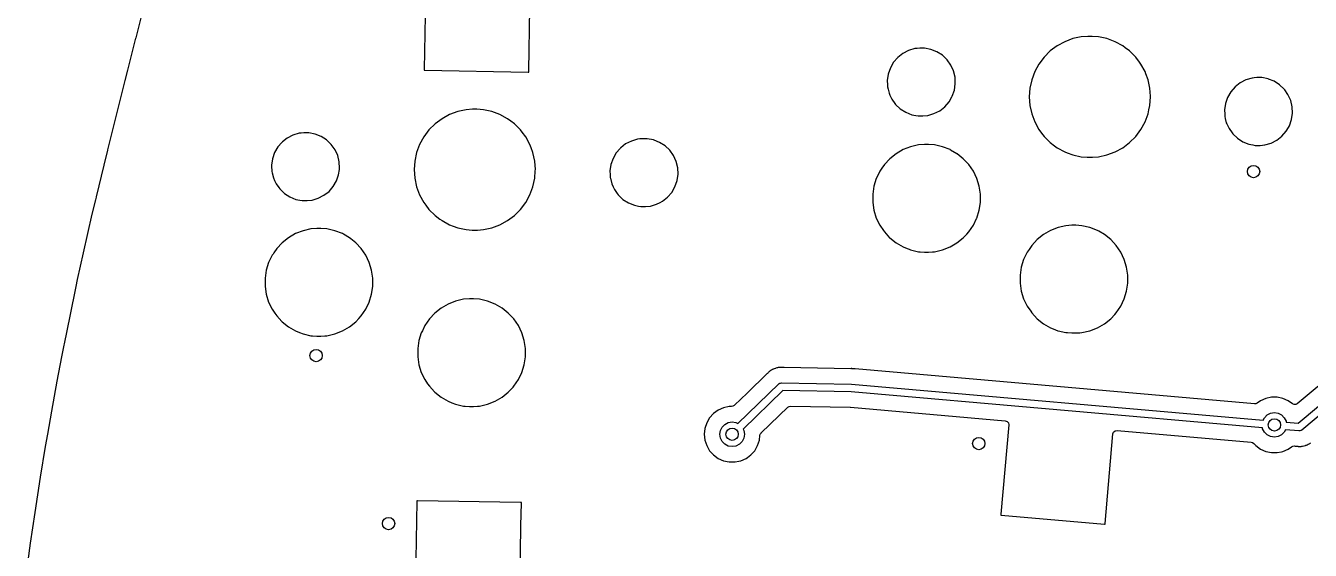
# Model space of a CAD drawing. Extents: x 1.95 to 9.87, y -5.96 to -1.39.
# Drawn here: x 1.989 to 3.632, y -3.296 to -2.625 of the extents above; entities that cross this region are included whole.
import ezdxf

# ---------------------------------------------------------------- set-up
doc = ezdxf.new("R2010")
doc.units = 0
doc.header["$MEASUREMENT"] = 0
doc.layers.add('BLACK', color=7, linetype='CONTINUOUS')

msp = doc.modelspace()

# ---------------------------------------------------------------- linework, layer by layer
at = {"layer": 'BLACK', "linetype": 'CONTINUOUS'}
for p, q in [((2.5005, -2.56497), (2.49848, -2.68119)), ((2.12975, -2.64047), (2.13732, -2.61139)), ((2.63236, -2.68293), (2.63377, -2.60248)), ((2.11928, -2.6821), (2.12957, -2.64116)), ((2.12957, -2.64116), (2.12958, -2.64112)), ((2.12958, -2.64112), (2.12975, -2.64047)), ((3.31795, -2.6455), (3.30824, -2.6508)), ((3.32832, -2.64163), (3.31795, -2.6455)), ((3.33913, -2.63928), (3.32832, -2.64163)), ((3.34741, -2.63868), (3.33913, -2.63928)), ((3.35293, -2.63868), (3.34741, -2.63868)), ((3.34741, -2.63868), (3.34741, -2.63868)), ((3.36121, -2.63928), (3.35293, -2.63868)), ((3.35293, -2.63868), (3.35293, -2.63868)), ((3.37202, -2.64163), (3.36121, -2.63928)), ((3.38239, -2.6455), (3.37202, -2.64163)), ((3.3921, -2.6508), (3.38239, -2.6455)), ((3.11091, -2.66053), (3.1044, -2.66565)), ((3.11827, -2.65674), (3.11091, -2.66053)), ((3.12622, -2.6544), (3.11827, -2.65674)), ((3.12899, -2.65414), (3.12622, -2.6544)), ((3.13239, -2.65381), (3.12899, -2.65414)), ((3.1386, -2.65381), (3.13239, -2.65381)), ((3.14673, -2.65538), (3.1386, -2.65381)), ((3.1386, -2.65381), (3.1386, -2.65381)), ((3.14674, -2.65538), (3.14673, -2.65538)), ((3.14673, -2.65538), (3.14673, -2.65538)), ((3.14673, -2.65538), (3.14673, -2.65538)), ((3.15442, -2.65846), (3.14674, -2.65538)), ((3.16139, -2.66293), (3.15442, -2.65846)), ((3.29938, -2.65743), (3.29155, -2.66526)), ((3.30824, -2.6508), (3.29938, -2.65743)), ((3.39542, -2.65328), (3.3921, -2.6508)), ((3.40096, -2.65743), (3.39542, -2.65328)), ((3.40879, -2.66526), (3.40096, -2.65743)), ((3.09898, -2.67191), (3.09484, -2.67908)), ((3.1044, -2.66565), (3.09898, -2.67191)), ((3.16738, -2.66865), (3.16139, -2.66293)), ((3.16139, -2.66293), (3.16139, -2.66293)), ((3.16139, -2.66293), (3.16139, -2.66293)), ((3.16748, -2.66879), (3.16738, -2.66865)), ((3.17218, -2.67539), (3.16748, -2.66879)), ((3.17562, -2.68293), (3.17218, -2.67539)), ((3.17218, -2.67539), (3.17218, -2.67539)), ((3.17218, -2.67539), (3.17218, -2.67539)), ((3.28492, -2.67411), (3.27962, -2.68383)), ((3.29155, -2.66526), (3.28492, -2.67411)), ((3.41357, -2.67164), (3.40879, -2.66526)), ((3.41542, -2.67411), (3.41357, -2.67164)), ((3.42072, -2.68383), (3.41542, -2.67411)), ((2.09363, -2.78413), (2.11601, -2.6951)), ((2.11601, -2.6951), (2.11928, -2.6821)), ((2.49848, -2.6812), (2.49846, -2.6821)), ((2.49846, -2.6821), (2.49847, -2.68212)), ((2.49847, -2.68212), (2.49848, -2.68212)), ((2.49848, -2.68119), (2.49848, -2.6812)), ((2.49848, -2.68212), (2.49848, -2.68212)), ((2.49848, -2.68212), (2.49848, -2.68212)), ((2.49848, -2.68212), (2.49896, -2.68212)), ((2.49896, -2.68212), (2.63166, -2.68444)), ((2.63166, -2.68444), (2.63232, -2.68445)), ((2.63232, -2.68445), (2.63232, -2.68445)), ((2.63232, -2.68445), (2.63233, -2.68445)), ((2.63233, -2.68445), (2.63234, -2.68444)), ((2.63234, -2.68444), (2.63235, -2.68441)), ((2.63235, -2.68441), (2.63251, -2.68404)), ((2.63251, -2.68404), (2.63236, -2.68293)), ((3.09213, -2.6869), (3.09095, -2.6951)), ((3.09095, -2.6951), (3.09121, -2.70053)), ((3.09095, -2.6951), (3.09095, -2.6951)), ((3.09484, -2.67908), (3.09213, -2.6869)), ((3.17758, -2.69098), (3.17562, -2.68293)), ((3.17797, -2.69925), (3.17758, -2.69098)), ((3.27575, -2.6942), (3.2734, -2.70501)), ((3.27962, -2.68383), (3.27575, -2.6942)), ((3.42176, -2.6866), (3.42072, -2.68383)), ((3.42459, -2.6942), (3.42176, -2.6866)), ((3.42694, -2.70501), (3.42459, -2.6942)), ((3.54969, -2.69448), (3.54233, -2.69827)), ((3.55764, -2.69215), (3.54969, -2.69448)), ((3.56038, -2.69188), (3.55764, -2.69215)), ((3.56382, -2.69156), (3.56038, -2.69188)), ((3.57002, -2.69156), (3.56382, -2.69156)), ((3.57815, -2.69312), (3.57002, -2.69156)), ((3.57002, -2.69156), (3.57002, -2.69156)), ((3.57871, -2.69335), (3.57815, -2.69312)), ((3.57815, -2.69312), (3.57815, -2.69312)), ((3.57815, -2.69312), (3.57815, -2.69312)), ((3.58584, -2.6962), (3.57871, -2.69335)), ((3.09121, -2.70053), (3.09134, -2.70337)), ((3.09134, -2.70337), (3.09201, -2.7061)), ((3.09201, -2.7061), (3.0933, -2.71142)), ((3.0933, -2.71142), (3.0944, -2.71384)), ((3.17408, -2.71527), (3.17679, -2.70744)), ((3.17679, -2.70744), (3.17797, -2.69925)), ((3.2734, -2.70501), (3.27261, -2.71605)), ((3.42767, -2.71519), (3.42694, -2.70501)), ((3.5304, -2.70965), (3.52626, -2.71682)), ((3.53581, -2.70341), (3.5304, -2.70965)), ((3.53582, -2.70339), (3.53581, -2.70341)), ((3.54233, -2.69827), (3.53582, -2.70339)), ((3.53582, -2.70339), (3.53582, -2.70339)), ((3.59281, -2.70068), (3.58584, -2.6962)), ((3.5988, -2.70639), (3.59281, -2.70068)), ((3.59281, -2.70068), (3.59281, -2.70068)), ((3.59281, -2.70068), (3.59281, -2.70068)), ((3.59943, -2.70728), (3.5988, -2.70639)), ((3.60361, -2.71314), (3.59943, -2.70728)), ((3.0944, -2.71384), (3.09674, -2.71895)), ((3.09674, -2.71895), (3.10073, -2.72457)), ((3.10073, -2.72457), (3.10154, -2.7257)), ((3.10154, -2.7257), (3.10753, -2.73141)), ((3.16452, -2.7287), (3.16994, -2.72244)), ((3.16994, -2.72244), (3.17363, -2.71605)), ((3.17363, -2.71605), (3.17408, -2.71527)), ((3.27261, -2.71605), (3.2734, -2.72708)), ((3.2734, -2.72708), (3.27575, -2.7379)), ((3.42569, -2.73285), (3.42694, -2.72708)), ((3.42694, -2.72708), (3.42773, -2.71605)), ((3.42772, -2.71596), (3.42767, -2.71519)), ((3.42773, -2.71605), (3.42772, -2.71596)), ((3.52355, -2.72465), (3.52237, -2.73285)), ((3.52626, -2.71682), (3.52355, -2.72465)), ((3.60705, -2.72067), (3.60361, -2.71314)), ((3.60361, -2.71314), (3.60361, -2.71314)), ((3.60361, -2.71314), (3.60361, -2.71314)), ((3.609, -2.72872), (3.60705, -2.72067)), ((2.52125, -2.74404), (2.51239, -2.75067)), ((2.53096, -2.73874), (2.52125, -2.74404)), ((2.54133, -2.73487), (2.53096, -2.73874)), ((2.55214, -2.73252), (2.54133, -2.73487)), ((2.56042, -2.73193), (2.55214, -2.73252)), ((2.56594, -2.73193), (2.56042, -2.73193)), ((2.56042, -2.73193), (2.56042, -2.73193)), ((2.57422, -2.73252), (2.56594, -2.73193)), ((2.56594, -2.73193), (2.56594, -2.73193)), ((2.58503, -2.73487), (2.57422, -2.73252)), ((2.5954, -2.73874), (2.58503, -2.73487)), ((2.60511, -2.74404), (2.5954, -2.73874)), ((2.60921, -2.74711), (2.60511, -2.74404)), ((3.10753, -2.73141), (3.10753, -2.73141)), ((3.10753, -2.73141), (3.10753, -2.73141)), ((3.10753, -2.73141), (3.1145, -2.73589)), ((3.1145, -2.73589), (3.1145, -2.73589)), ((3.1145, -2.73589), (3.12219, -2.73897)), ((3.12219, -2.73897), (3.12726, -2.73995)), ((3.12726, -2.73995), (3.13032, -2.74054)), ((3.13032, -2.74054), (3.13032, -2.74054)), ((3.13032, -2.74054), (3.13652, -2.74054)), ((3.13652, -2.74054), (3.1427, -2.73995)), ((3.13652, -2.74054), (3.13652, -2.74054)), ((3.1427, -2.73995), (3.15065, -2.73761)), ((3.15065, -2.73761), (3.15801, -2.73382)), ((3.15801, -2.73382), (3.16452, -2.7287)), ((3.27575, -2.7379), (3.27962, -2.74827)), ((3.42072, -2.74827), (3.42459, -2.7379)), ((3.42459, -2.7379), (3.42569, -2.73285)), ((3.52237, -2.73285), (3.52263, -2.73819)), ((3.52237, -2.73285), (3.52237, -2.73285)), ((3.52263, -2.73819), (3.52277, -2.74112)), ((3.52277, -2.74112), (3.52338, -2.74365)), ((3.52338, -2.74365), (3.52472, -2.74917)), ((3.60821, -2.74519), (3.60939, -2.73699)), ((3.60939, -2.73699), (3.609, -2.72872)), ((2.50456, -2.7585), (2.49793, -2.76736)), ((2.51239, -2.75067), (2.50456, -2.7585)), ((2.61397, -2.75067), (2.60921, -2.74711)), ((2.62179, -2.7585), (2.61397, -2.75067)), ((2.624, -2.76145), (2.62179, -2.7585)), ((3.27962, -2.74827), (3.28492, -2.75798)), ((3.28492, -2.75798), (3.28824, -2.76241)), ((3.40879, -2.76684), (3.41542, -2.75798)), ((3.41542, -2.75798), (3.42072, -2.74827)), ((3.52472, -2.74917), (3.52541, -2.75069)), ((3.52541, -2.75069), (3.52816, -2.7567)), ((3.52816, -2.7567), (3.53204, -2.76215)), ((3.59594, -2.76644), (3.60136, -2.76019)), ((3.60136, -2.76019), (3.60225, -2.75865)), ((3.60225, -2.75865), (3.6055, -2.75301)), ((3.6055, -2.75301), (3.60821, -2.74519)), ((2.3163, -2.77435), (2.31119, -2.78024)), ((2.31662, -2.77398), (2.3163, -2.77435)), ((2.31696, -2.77371), (2.31662, -2.77398)), ((2.32313, -2.76887), (2.31696, -2.77371)), ((2.33049, -2.76507), (2.32313, -2.76887)), ((2.33843, -2.76274), (2.33049, -2.76507)), ((2.34118, -2.76248), (2.33843, -2.76274)), ((2.34461, -2.76215), (2.34118, -2.76248)), ((2.35082, -2.76215), (2.34461, -2.76215)), ((2.35895, -2.76371), (2.35082, -2.76215)), ((2.35082, -2.76215), (2.35082, -2.76215)), ((2.35898, -2.76373), (2.35895, -2.76371)), ((2.35895, -2.76371), (2.35895, -2.76371)), ((2.35895, -2.76371), (2.35895, -2.76371)), ((2.36664, -2.76679), (2.35898, -2.76373)), ((2.3736, -2.77127), (2.36664, -2.76679)), ((2.3796, -2.77698), (2.3736, -2.77127)), ((2.3736, -2.77127), (2.3736, -2.77127)), ((2.3736, -2.77127), (2.3736, -2.77127)), ((2.38092, -2.77884), (2.3796, -2.77698)), ((2.49263, -2.77707), (2.48876, -2.78744)), ((2.49793, -2.76736), (2.49263, -2.77707)), ((2.62843, -2.76736), (2.624, -2.76145)), ((2.63373, -2.77707), (2.62843, -2.76736)), ((2.63527, -2.78121), (2.63373, -2.77707)), ((2.75613, -2.77642), (2.74994, -2.78129)), ((2.76349, -2.77263), (2.75613, -2.77642)), ((2.77144, -2.7703), (2.76349, -2.77263)), ((2.77418, -2.77003), (2.77144, -2.7703)), ((2.77761, -2.76971), (2.77418, -2.77003)), ((2.78382, -2.76971), (2.77761, -2.76971)), ((2.79195, -2.77127), (2.78382, -2.76971)), ((2.78382, -2.76971), (2.78382, -2.76971)), ((2.79268, -2.77156), (2.79195, -2.77127)), ((2.79195, -2.77127), (2.79195, -2.77127)), ((2.79195, -2.77127), (2.79195, -2.77127)), ((2.79964, -2.77435), (2.79268, -2.77156)), ((2.80661, -2.77883), (2.79964, -2.77435)), ((3.13862, -2.77705), (3.1309, -2.77763)), ((3.14378, -2.77705), (3.13862, -2.77705)), ((3.13862, -2.77705), (3.13862, -2.77705)), ((3.1515, -2.77763), (3.14378, -2.77705)), ((3.14378, -2.77705), (3.14378, -2.77705)), ((3.28824, -2.76241), (3.29155, -2.76684)), ((3.29155, -2.76684), (3.29938, -2.77466)), ((3.29938, -2.77466), (3.30482, -2.77874)), ((3.3921, -2.78129), (3.40096, -2.77466)), ((3.40096, -2.77466), (3.40879, -2.76684)), ((3.53204, -2.76215), (3.53296, -2.76344)), ((3.53296, -2.76344), (3.53896, -2.76916)), ((3.53896, -2.76916), (3.53896, -2.76916)), ((3.53896, -2.76916), (3.53896, -2.76916)), ((3.53896, -2.76916), (3.54592, -2.77364)), ((3.54592, -2.77364), (3.54592, -2.77364)), ((3.54592, -2.77364), (3.55361, -2.77671)), ((3.55361, -2.77671), (3.55868, -2.77769)), ((3.57413, -2.77769), (3.58207, -2.77536)), ((3.58207, -2.77536), (3.58943, -2.77156)), ((3.58943, -2.77156), (3.59594, -2.76644)), ((2.08896, -2.80344), (2.09362, -2.78417)), ((2.09362, -2.78417), (2.09363, -2.78413)), ((2.30705, -2.78741), (2.30434, -2.79524)), ((2.31119, -2.78024), (2.30705, -2.78741)), ((2.3844, -2.78373), (2.38092, -2.77884)), ((2.38784, -2.79126), (2.3844, -2.78373)), ((2.3844, -2.78373), (2.3844, -2.78373)), ((2.3844, -2.78373), (2.3844, -2.78373)), ((2.38979, -2.79931), (2.38784, -2.79126)), ((2.48876, -2.78744), (2.48641, -2.79825)), ((2.6376, -2.78744), (2.63527, -2.78121)), ((2.63995, -2.79825), (2.6376, -2.78744)), ((2.7442, -2.7878), (2.74006, -2.79497)), ((2.74905, -2.7822), (2.7442, -2.7878)), ((2.74962, -2.78154), (2.74905, -2.7822)), ((2.74994, -2.78129), (2.74962, -2.78154)), ((2.8126, -2.78454), (2.80661, -2.77883)), ((2.80661, -2.77883), (2.80661, -2.77883)), ((2.80661, -2.77883), (2.80661, -2.77883)), ((2.81261, -2.78455), (2.8126, -2.78454)), ((2.8174, -2.79129), (2.81261, -2.78455)), ((2.82084, -2.79882), (2.8174, -2.79129)), ((2.8174, -2.79129), (2.8174, -2.79129)), ((2.8174, -2.79129), (2.8174, -2.79129)), ((3.10227, -2.78886), (3.09419, -2.7953)), ((3.11122, -2.7837), (3.10227, -2.78886)), ((3.12083, -2.77993), (3.11122, -2.7837)), ((3.1309, -2.77763), (3.12083, -2.77993)), ((3.16157, -2.77993), (3.1515, -2.77763)), ((3.17119, -2.7837), (3.16157, -2.77993)), ((3.172, -2.78417), (3.17119, -2.7837)), ((3.17119, -2.7837), (3.17119, -2.7837)), ((3.17119, -2.7837), (3.17119, -2.7837)), ((3.18013, -2.78886), (3.172, -2.78417)), ((3.18046, -2.78913), (3.18013, -2.78886)), ((3.18821, -2.7953), (3.18046, -2.78913)), ((3.30482, -2.77874), (3.30824, -2.78129)), ((3.30824, -2.78129), (3.31795, -2.7866)), ((3.31795, -2.7866), (3.32118, -2.7878)), ((3.32118, -2.7878), (3.32832, -2.79046)), ((3.32832, -2.79046), (3.33913, -2.79282)), ((3.33913, -2.79282), (3.34682, -2.79337)), ((3.34682, -2.79337), (3.34741, -2.79341)), ((3.34741, -2.79341), (3.34741, -2.79341)), ((3.34741, -2.79341), (3.35293, -2.79341)), ((3.35293, -2.79341), (3.35349, -2.79337)), ((3.35293, -2.79341), (3.35293, -2.79341)), ((3.35349, -2.79337), (3.36121, -2.79282)), ((3.36121, -2.79282), (3.37202, -2.79046)), ((3.37202, -2.79046), (3.38239, -2.7866)), ((3.38239, -2.7866), (3.3921, -2.78129)), ((3.55868, -2.77769), (3.56174, -2.77828)), ((3.56174, -2.77828), (3.56174, -2.77828)), ((3.56174, -2.77828), (3.56795, -2.77828)), ((3.56795, -2.77828), (3.57413, -2.77769)), ((3.56795, -2.77828), (3.56795, -2.77828)), ((2.07907, -2.84424), (2.08896, -2.80344)), ((2.30434, -2.79524), (2.30317, -2.80341)), ((2.30317, -2.80341), (2.30317, -2.80344)), ((2.30317, -2.80344), (2.30321, -2.80437)), ((2.30321, -2.80437), (2.30356, -2.81171)), ((2.38901, -2.81578), (2.38994, -2.80929)), ((2.39019, -2.80758), (2.38979, -2.79931)), ((2.38994, -2.80929), (2.39019, -2.80758)), ((2.48641, -2.79825), (2.48562, -2.80929)), ((2.48562, -2.80929), (2.48641, -2.82033)), ((2.64074, -2.80929), (2.63995, -2.79825)), ((2.64062, -2.811), (2.64074, -2.80929)), ((2.73735, -2.8028), (2.73617, -2.811)), ((2.74006, -2.79497), (2.73735, -2.8028)), ((2.8228, -2.80687), (2.82084, -2.79882)), ((2.82319, -2.81514), (2.8228, -2.80687)), ((3.08395, -2.80759), (3.08138, -2.81137)), ((3.08717, -2.80288), (3.08395, -2.80759)), ((3.09419, -2.7953), (3.08717, -2.80288)), ((3.19523, -2.80288), (3.18821, -2.7953)), ((3.18821, -2.7953), (3.18821, -2.7953)), ((3.18821, -2.7953), (3.18821, -2.7953)), ((3.20105, -2.81141), (3.19523, -2.80288)), ((3.19523, -2.80288), (3.19523, -2.80288)), ((3.19523, -2.80288), (3.19523, -2.80288)), ((2.30356, -2.81171), (2.30397, -2.81342)), ((2.30397, -2.81342), (2.30551, -2.81976)), ((2.30551, -2.81976), (2.30704, -2.82309)), ((2.30704, -2.82309), (2.30895, -2.82729)), ((2.38216, -2.83078), (2.3863, -2.8236)), ((2.3863, -2.8236), (2.38901, -2.81578)), ((2.48641, -2.82033), (2.48876, -2.83114)), ((2.6376, -2.83114), (2.63995, -2.82033)), ((2.63995, -2.82033), (2.64062, -2.811)), ((2.73617, -2.811), (2.7364, -2.81579)), ((2.73617, -2.811), (2.73617, -2.811)), ((2.7364, -2.81579), (2.73656, -2.81927)), ((2.73656, -2.81927), (2.73679, -2.82019)), ((2.73679, -2.82019), (2.73852, -2.82731)), ((2.8193, -2.83116), (2.82201, -2.82334)), ((2.82201, -2.82334), (2.82319, -2.81514)), ((3.07687, -2.82072), (3.07382, -2.83059)), ((3.07955, -2.81514), (3.07687, -2.82072)), ((3.08135, -2.81141), (3.07955, -2.81514)), ((3.08138, -2.81137), (3.08135, -2.81141)), ((3.20553, -2.82072), (3.20105, -2.81141)), ((3.20858, -2.83059), (3.20553, -2.82072)), ((2.30895, -2.82729), (2.31238, -2.8321)), ((2.31238, -2.8321), (2.31376, -2.83404)), ((2.31376, -2.83404), (2.31975, -2.83975)), ((2.31975, -2.83975), (2.31975, -2.83975)), ((2.31975, -2.83975), (2.31975, -2.83975)), ((2.31975, -2.83975), (2.32672, -2.84423)), ((2.36287, -2.84595), (2.37023, -2.84215)), ((2.37023, -2.84215), (2.37674, -2.83704)), ((2.37674, -2.83704), (2.38216, -2.83078)), ((2.48876, -2.83114), (2.49263, -2.84151)), ((2.49263, -2.84151), (2.49793, -2.85122)), ((2.62843, -2.85122), (2.63373, -2.84151)), ((2.63373, -2.84151), (2.6376, -2.83114)), ((2.73852, -2.82731), (2.74042, -2.83148)), ((2.74042, -2.83148), (2.74196, -2.83485)), ((2.74196, -2.83485), (2.74553, -2.83987)), ((2.74553, -2.83987), (2.74676, -2.84159)), ((2.74676, -2.84159), (2.75275, -2.84731)), ((2.80974, -2.84459), (2.81516, -2.83833)), ((2.81516, -2.83833), (2.8193, -2.83116)), ((3.07382, -2.83059), (3.07228, -2.8408)), ((3.07228, -2.8408), (3.07228, -2.85113)), ((3.21012, -2.8408), (3.20858, -2.83059)), ((3.21012, -2.85113), (3.21012, -2.8408)), ((2.07373, -2.86633), (2.07818, -2.84791)), ((2.07818, -2.84791), (2.07901, -2.84449)), ((2.07901, -2.84449), (2.07907, -2.84424)), ((2.32672, -2.84423), (2.32672, -2.84423)), ((2.32672, -2.84423), (2.3344, -2.8473)), ((2.3344, -2.8473), (2.33947, -2.84828)), ((2.33947, -2.84828), (2.34253, -2.84887)), ((2.34253, -2.84887), (2.34254, -2.84887)), ((2.34254, -2.84887), (2.34874, -2.84887)), ((2.34874, -2.84887), (2.35492, -2.84828)), ((2.34874, -2.84887), (2.34874, -2.84887)), ((2.35492, -2.84828), (2.36287, -2.84595)), ((2.49793, -2.85122), (2.50067, -2.85487)), ((2.50067, -2.85487), (2.50456, -2.86008)), ((2.62179, -2.86008), (2.62843, -2.85122)), ((2.75275, -2.84731), (2.75275, -2.84731)), ((2.75275, -2.84731), (2.75275, -2.84731)), ((2.75275, -2.84731), (2.75972, -2.85178)), ((2.75972, -2.85178), (2.75972, -2.85178)), ((2.75972, -2.85178), (2.76741, -2.85486)), ((2.76741, -2.85486), (2.77248, -2.85584)), ((2.77248, -2.85584), (2.77554, -2.85643)), ((2.77554, -2.85643), (2.77554, -2.85643)), ((2.77554, -2.85643), (2.78175, -2.85643)), ((2.78175, -2.85643), (2.78792, -2.85584)), ((2.78175, -2.85643), (2.78175, -2.85643)), ((2.78792, -2.85584), (2.79587, -2.85351)), ((2.79587, -2.85351), (2.80048, -2.85113)), ((2.80048, -2.85113), (2.80323, -2.84971)), ((2.80323, -2.84971), (2.80974, -2.84459)), ((3.07228, -2.85113), (3.07382, -2.86134)), ((3.20858, -2.86134), (3.21012, -2.85113)), ((2.06267, -2.91562), (2.07371, -2.8664)), ((2.07371, -2.8664), (2.07373, -2.86633)), ((2.50456, -2.86008), (2.51239, -2.8679)), ((2.51239, -2.8679), (2.51852, -2.8725)), ((2.51852, -2.8725), (2.52125, -2.87454)), ((2.52125, -2.87454), (2.53096, -2.87984)), ((2.5954, -2.87984), (2.60511, -2.87454)), ((2.60511, -2.87454), (2.61397, -2.8679)), ((2.61397, -2.8679), (2.62179, -2.86008)), ((3.07382, -2.86134), (3.07687, -2.87121)), ((3.07687, -2.87121), (3.08135, -2.88052)), ((3.20105, -2.88052), (3.20524, -2.87182)), ((3.20524, -2.87182), (3.20553, -2.87121)), ((3.20553, -2.87121), (3.20858, -2.86134)), ((2.3338, -2.8912), (2.32485, -2.89637)), ((2.34341, -2.88743), (2.3338, -2.8912)), ((2.35348, -2.88513), (2.34341, -2.88743)), ((2.3612, -2.88455), (2.35348, -2.88513)), ((2.36636, -2.88455), (2.3612, -2.88455)), ((2.3612, -2.88455), (2.3612, -2.88455)), ((2.37408, -2.88513), (2.36636, -2.88455)), ((2.36636, -2.88455), (2.36636, -2.88455)), ((2.38415, -2.88743), (2.37408, -2.88513)), ((2.39377, -2.8912), (2.38415, -2.88743)), ((2.39517, -2.89201), (2.39377, -2.8912)), ((2.39377, -2.8912), (2.39377, -2.8912)), ((2.39377, -2.8912), (2.39377, -2.8912)), ((2.40271, -2.89637), (2.39517, -2.89201)), ((2.53096, -2.87984), (2.53539, -2.88149)), ((2.53539, -2.88149), (2.54133, -2.88371)), ((2.54133, -2.88371), (2.55214, -2.88606)), ((2.55214, -2.88606), (2.55982, -2.88661)), ((2.55982, -2.88661), (2.56042, -2.88665)), ((2.56042, -2.88665), (2.56042, -2.88665)), ((2.56042, -2.88665), (2.56594, -2.88665)), ((2.56594, -2.88665), (2.56649, -2.88661)), ((2.56594, -2.88665), (2.56594, -2.88665)), ((2.56649, -2.88661), (2.57422, -2.88606)), ((2.57422, -2.88606), (2.58503, -2.88371)), ((2.58503, -2.88371), (2.5954, -2.87984)), ((3.08135, -2.88052), (3.08601, -2.88736)), ((3.08601, -2.88736), (3.08717, -2.88906)), ((3.08717, -2.88906), (3.09395, -2.89637)), ((3.18821, -2.89663), (3.19275, -2.89173)), ((3.19275, -2.89173), (3.19523, -2.88906)), ((3.19523, -2.88906), (3.20105, -2.88052)), ((3.19523, -2.88906), (3.19523, -2.88906)), ((3.19523, -2.88906), (3.19523, -2.88906)), ((3.29082, -2.89231), (3.28275, -2.89875)), ((3.29977, -2.88714), (3.29082, -2.89231)), ((3.30938, -2.88337), (3.29977, -2.88714)), ((3.31945, -2.88107), (3.30938, -2.88337)), ((3.32718, -2.88049), (3.31945, -2.88107)), ((3.33233, -2.88049), (3.32718, -2.88049)), ((3.32718, -2.88049), (3.32718, -2.88049)), ((3.34005, -2.88107), (3.33233, -2.88049)), ((3.33233, -2.88049), (3.33233, -2.88049)), ((3.35012, -2.88337), (3.34005, -2.88107)), ((3.35974, -2.88714), (3.35012, -2.88337)), ((3.36161, -2.88822), (3.35974, -2.88714)), ((3.35974, -2.88714), (3.35974, -2.88714)), ((3.35974, -2.88714), (3.35974, -2.88714)), ((3.36869, -2.89231), (3.36161, -2.88822)), ((3.37676, -2.89875), (3.36869, -2.89231)), ((3.36869, -2.89231), (3.36869, -2.89231)), ((2.31677, -2.90281), (2.30975, -2.91038)), ((2.32485, -2.89637), (2.31677, -2.90281)), ((2.40457, -2.89785), (2.40271, -2.89637)), ((2.41079, -2.90281), (2.40457, -2.89785)), ((2.41781, -2.91038), (2.41079, -2.90281)), ((2.41079, -2.90281), (2.41079, -2.90281)), ((2.41079, -2.90281), (2.41079, -2.90281)), ((3.09395, -2.89637), (3.09419, -2.89663)), ((3.09419, -2.89663), (3.10227, -2.90307)), ((3.10227, -2.90307), (3.11122, -2.90823)), ((3.11122, -2.90823), (3.11643, -2.91028)), ((3.16157, -2.91201), (3.17119, -2.90823)), ((3.17119, -2.90823), (3.18013, -2.90307)), ((3.18013, -2.90307), (3.18821, -2.89663)), ((3.27572, -2.90632), (3.27229, -2.91135)), ((3.28275, -2.89875), (3.27572, -2.90632)), ((3.38379, -2.90632), (3.37676, -2.89875)), ((3.37676, -2.89875), (3.37676, -2.89875)), ((3.37676, -2.89875), (3.37676, -2.89875)), ((3.38961, -2.91485), (3.38379, -2.90632)), ((3.38379, -2.90632), (3.38379, -2.90632)), ((3.38379, -2.90632), (3.38379, -2.90632)), ((2.055, -2.94997), (2.06267, -2.91562)), ((2.30393, -2.91891), (2.29988, -2.92733)), ((2.30502, -2.91732), (2.30393, -2.91891)), ((2.30599, -2.91589), (2.30502, -2.91732)), ((2.30975, -2.91038), (2.30599, -2.91589)), ((2.42363, -2.91891), (2.41781, -2.91038)), ((2.41781, -2.91038), (2.41781, -2.91038)), ((2.41781, -2.91038), (2.41781, -2.91038)), ((2.42811, -2.92822), (2.42363, -2.91891)), ((3.11643, -2.91028), (3.11884, -2.91123)), ((3.11884, -2.91123), (3.12083, -2.91201)), ((3.12083, -2.91201), (3.1309, -2.9143)), ((3.1309, -2.9143), (3.13311, -2.91447)), ((3.13311, -2.91447), (3.13862, -2.91488)), ((3.13862, -2.91488), (3.13862, -2.91488)), ((3.13862, -2.91488), (3.14378, -2.91488)), ((3.14378, -2.91488), (3.14861, -2.91452)), ((3.14378, -2.91488), (3.14378, -2.91488)), ((3.14861, -2.91452), (3.1515, -2.9143)), ((3.1515, -2.9143), (3.16157, -2.91201)), ((3.26542, -2.92416), (3.26238, -2.93403)), ((3.2699, -2.91485), (3.26542, -2.92416)), ((3.27229, -2.91135), (3.2699, -2.91485)), ((3.39409, -2.92416), (3.38961, -2.91485)), ((3.39713, -2.93403), (3.39409, -2.92416)), ((2.2964, -2.93809), (2.29486, -2.9483)), ((2.29945, -2.92822), (2.2964, -2.93809)), ((2.29988, -2.92733), (2.29945, -2.92822)), ((2.43116, -2.93809), (2.42811, -2.92822)), ((2.4327, -2.9483), (2.43116, -2.93809)), ((3.26238, -2.93403), (3.26084, -2.94424)), ((3.39867, -2.94424), (3.39713, -2.93403)), ((2.05322, -2.95863), (2.05499, -2.95005)), ((2.05499, -2.95005), (2.055, -2.94997)), ((2.29486, -2.9483), (2.29486, -2.95863)), ((2.4327, -2.95457), (2.4327, -2.9483)), ((2.4327, -2.95863), (2.4327, -2.95457)), ((3.26084, -2.94424), (3.26084, -2.95457)), ((3.26084, -2.95457), (3.26238, -2.96479)), ((3.39713, -2.96479), (3.39867, -2.95457)), ((3.39867, -2.95457), (3.39867, -2.94424)), ((2.04532, -2.99691), (2.05322, -2.95863)), ((2.29486, -2.95863), (2.2964, -2.96885)), ((2.2964, -2.96885), (2.29945, -2.97872)), ((2.42811, -2.97872), (2.43116, -2.96885)), ((2.43116, -2.96885), (2.4327, -2.95863)), ((2.55651, -2.97459), (2.54879, -2.97517)), ((2.56167, -2.97459), (2.55651, -2.97459)), ((2.55651, -2.97459), (2.55651, -2.97459)), ((2.56939, -2.97517), (2.56167, -2.97459)), ((2.56167, -2.97459), (2.56167, -2.97459)), ((3.26238, -2.96479), (3.26542, -2.97466)), ((3.26542, -2.97466), (3.2699, -2.98396)), ((3.38961, -2.98396), (3.39409, -2.97466)), ((3.39409, -2.97466), (3.39713, -2.96479)), ((3.77798, -2.9725), (3.61544, -3.10889)), ((2.29945, -2.97872), (2.30393, -2.98802)), ((2.30393, -2.98802), (2.30722, -2.99286)), ((2.41781, -2.99656), (2.42363, -2.98802)), ((2.42363, -2.98802), (2.42811, -2.97872)), ((2.52016, -2.9864), (2.51208, -2.99284)), ((2.5291, -2.98124), (2.52016, -2.9864)), ((2.53872, -2.97746), (2.5291, -2.98124)), ((2.54879, -2.97517), (2.53872, -2.97746)), ((2.57946, -2.97746), (2.56939, -2.97517)), ((2.58908, -2.98124), (2.57946, -2.97746)), ((2.59802, -2.9864), (2.58908, -2.98124)), ((2.59804, -2.98642), (2.59802, -2.9864)), ((2.6061, -2.99284), (2.59804, -2.98642)), ((3.2699, -2.98396), (3.27439, -2.99054)), ((3.27439, -2.99054), (3.27572, -2.9925)), ((3.38379, -2.9925), (3.38961, -2.98396)), ((3.61649, -3.13373), (3.79112, -2.9872)), ((2.03812, -3.03208), (2.04531, -2.99694)), ((2.04531, -2.99694), (2.04532, -2.99692)), ((2.04532, -2.99692), (2.04532, -2.99691)), ((2.04532, -2.99692), (2.04532, -2.99692)), ((2.30722, -2.99286), (2.30975, -2.99656)), ((2.30975, -2.99656), (2.31614, -3.00344)), ((2.31614, -3.00344), (2.31677, -3.00413)), ((2.31677, -3.00413), (2.32485, -3.01057)), ((2.40271, -3.01057), (2.41079, -3.00413)), ((2.41079, -3.00413), (2.4147, -2.99992)), ((2.4147, -2.99992), (2.41781, -2.99656)), ((2.41781, -2.99656), (2.41781, -2.99656)), ((2.41781, -2.99656), (2.41781, -2.99656)), ((2.50506, -3.00041), (2.49924, -3.00895)), ((2.51208, -2.99284), (2.50506, -3.00041)), ((2.61312, -3.00041), (2.6061, -2.99284)), ((2.6061, -2.99284), (2.6061, -2.99284)), ((2.6061, -2.99284), (2.6061, -2.99284)), ((2.61312, -3.00042), (2.61312, -3.00041)), ((2.61894, -3.00895), (2.61312, -3.00042)), ((2.61312, -3.00042), (2.61312, -3.00042)), ((3.27572, -2.9925), (3.28275, -3.00007)), ((3.28275, -3.00007), (3.28275, -3.00007)), ((3.28275, -3.00007), (3.29082, -3.00651)), ((3.29082, -3.00651), (3.29977, -3.01167)), ((3.35974, -3.01167), (3.36869, -3.00651)), ((3.36869, -3.00651), (3.37676, -3.00007)), ((3.37676, -3.00007), (3.38192, -2.99451)), ((3.38192, -2.99451), (3.38379, -2.9925)), ((3.38379, -2.9925), (3.38379, -2.9925)), ((3.38379, -2.9925), (3.38379, -2.9925)), ((3.79577, -2.99614), (3.62125, -3.14258)), ((2.32485, -3.01057), (2.3338, -3.01573)), ((2.3338, -3.01573), (2.33892, -3.01775)), ((2.33892, -3.01775), (2.3434, -3.0195)), ((2.3434, -3.0195), (2.34341, -3.01951)), ((2.34341, -3.01951), (2.35348, -3.02181)), ((2.35348, -3.02181), (2.35569, -3.02197)), ((2.35569, -3.02197), (2.3612, -3.02239)), ((2.3612, -3.02239), (2.3612, -3.02239)), ((2.3612, -3.02239), (2.36636, -3.02239)), ((2.36636, -3.02239), (2.37119, -3.02202)), ((2.36636, -3.02239), (2.36636, -3.02239)), ((2.37119, -3.02202), (2.37408, -3.02181)), ((2.37408, -3.02181), (2.38415, -3.01951)), ((2.38415, -3.01951), (2.39377, -3.01573)), ((2.39377, -3.01573), (2.40271, -3.01057)), ((2.49476, -3.01826), (2.49171, -3.02813)), ((2.49611, -3.01545), (2.49476, -3.01826)), ((2.49924, -3.00895), (2.49611, -3.01545)), ((2.62342, -3.01826), (2.61894, -3.00895)), ((2.62647, -3.02813), (2.62342, -3.01826)), ((3.29977, -3.01167), (3.30305, -3.01296)), ((3.30305, -3.01296), (3.30917, -3.01536)), ((3.30917, -3.01536), (3.30938, -3.01545)), ((3.30938, -3.01545), (3.31945, -3.01775)), ((3.31945, -3.01775), (3.32166, -3.01791)), ((3.32166, -3.01791), (3.32718, -3.01832)), ((3.32718, -3.01832), (3.32718, -3.01832)), ((3.32718, -3.01832), (3.33233, -3.01832)), ((3.33233, -3.01832), (3.33716, -3.01796)), ((3.33233, -3.01832), (3.33233, -3.01832)), ((3.33716, -3.01796), (3.34005, -3.01775)), ((3.34005, -3.01775), (3.35012, -3.01545)), ((3.35012, -3.01545), (3.35974, -3.01167)), ((2.03496, -3.04867), (2.03772, -3.03401)), ((2.03772, -3.03401), (2.03774, -3.03393)), ((2.03774, -3.03393), (2.03812, -3.03208)), ((2.49171, -3.02813), (2.49017, -3.03834)), ((2.49017, -3.03834), (2.49017, -3.04867)), ((2.62801, -3.03834), (2.62647, -3.02813)), ((2.62801, -3.04867), (2.62801, -3.03834)), ((2.02906, -3.07996), (2.03496, -3.04867)), ((2.49017, -3.04867), (2.49171, -3.05888)), ((2.62647, -3.05888), (2.62801, -3.04867)), ((2.49171, -3.05888), (2.49476, -3.06875)), ((2.49476, -3.06875), (2.49924, -3.07806)), ((2.61894, -3.07806), (2.62342, -3.06875)), ((2.62342, -3.06875), (2.62647, -3.05888)), ((2.9374, -3.07032), (2.91161, -3.09522)), ((2.93771, -3.06998), (2.9374, -3.07032)), ((2.93883, -3.06868), (2.93771, -3.06998)), ((2.93948, -3.06822), (2.93883, -3.06868)), ((2.94007, -3.06774), (2.93948, -3.06822)), ((2.94064, -3.06719), (2.94007, -3.06774)), ((2.94213, -3.06634), (2.94064, -3.06719)), ((2.94252, -3.06609), (2.94213, -3.06634)), ((2.94393, -3.06511), (2.94252, -3.06609)), ((2.94467, -3.06483), (2.94393, -3.06511)), ((2.94536, -3.0645), (2.94467, -3.06483)), ((2.94605, -3.06411), (2.94536, -3.0645)), ((2.94771, -3.06366), (2.94605, -3.06411)), ((2.94814, -3.06352), (2.94771, -3.06366)), ((2.94975, -3.06292), (2.94814, -3.06352)), ((2.95054, -3.06283), (2.94975, -3.06292)), ((2.95129, -3.06269), (2.95054, -3.06283)), ((2.95205, -3.06248), (2.95129, -3.06269)), ((2.95377, -3.06246), (2.95205, -3.06248)), ((2.95423, -3.06243), (2.95377, -3.06246)), ((2.95439, -3.06241), (2.95423, -3.06243)), ((2.95547, -3.06243), (2.95439, -3.06241)), ((2.95563, -3.06243), (2.95547, -3.06243)), ((2.95839, -3.0624), (2.95563, -3.06243)), ((2.95919, -3.0625), (2.95839, -3.0624)), ((3.04451, -3.06399), (2.95919, -3.0625)), ((3.04478, -3.06398), (3.04451, -3.06399)), ((3.0455, -3.06396), (3.04478, -3.06398)), ((3.04602, -3.064), (3.0455, -3.06396)), ((3.04636, -3.06402), (3.04602, -3.064)), ((3.04844, -3.06406), (3.04636, -3.06402)), ((3.04885, -3.06417), (3.04844, -3.06406)), ((3.04972, -3.06433), (3.04885, -3.06417)), ((3.56092, -3.10905), (3.04972, -3.06433)), ((2.02194, -3.11818), (2.02906, -3.07996)), ((2.49924, -3.07806), (2.50274, -3.0832)), ((2.50274, -3.0832), (2.50506, -3.08659)), ((2.50506, -3.08659), (2.51171, -3.09376)), ((2.6061, -3.09417), (2.61227, -3.08751)), ((2.61227, -3.08751), (2.61312, -3.08659)), ((2.61312, -3.08659), (2.61894, -3.07806)), ((2.61312, -3.08659), (2.61312, -3.08659)), ((2.61312, -3.08659), (2.61312, -3.08659)), ((2.89962, -3.13419), (2.95209, -3.08352)), ((2.95209, -3.08352), (2.9528, -3.08301)), ((2.9528, -3.08301), (2.95292, -3.08288)), ((2.95292, -3.08288), (2.95302, -3.08285)), ((2.95302, -3.08285), (2.95322, -3.0827)), ((2.95322, -3.0827), (2.95442, -3.08247)), ((2.95442, -3.08247), (2.95559, -3.08214)), ((2.95559, -3.08214), (3.04499, -3.0837)), ((3.04499, -3.0837), (3.04523, -3.08374)), ((3.04523, -3.08374), (3.04533, -3.08372)), ((3.04533, -3.08372), (3.57188, -3.12979)), ((2.51171, -3.09376), (2.51208, -3.09417)), ((2.51208, -3.09417), (2.52016, -3.10061)), ((2.52016, -3.10061), (2.5291, -3.10577)), ((2.5291, -3.10577), (2.53365, -3.10756)), ((2.57946, -3.10955), (2.58908, -3.10577)), ((2.58908, -3.10577), (2.59802, -3.10061)), ((2.59802, -3.10061), (2.6061, -3.09417)), ((2.91161, -3.09522), (2.8955, -3.11077)), ((2.95746, -3.09202), (2.90646, -3.14127)), ((3.04464, -3.09354), (2.95746, -3.09202)), ((3.57098, -3.13959), (3.04464, -3.09354)), ((3.56834, -3.10514), (3.56422, -3.10814)), ((3.57515, -3.10211), (3.56834, -3.10514)), ((3.58244, -3.10056), (3.57515, -3.10211)), ((3.58989, -3.10056), (3.58244, -3.10056)), ((3.58244, -3.10056), (3.58244, -3.10056)), ((3.59718, -3.10211), (3.58989, -3.10056)), ((3.58989, -3.10056), (3.58989, -3.10056)), ((3.60399, -3.10514), (3.59718, -3.10211)), ((3.60943, -3.1091), (3.60399, -3.10514)), ((2.01684, -3.14798), (2.02193, -3.11825)), ((2.02193, -3.11825), (2.02194, -3.11818)), ((2.53365, -3.10756), (2.53858, -3.10949)), ((2.53858, -3.10949), (2.53872, -3.10955)), ((2.53872, -3.10955), (2.54879, -3.11184)), ((2.54879, -3.11184), (2.551, -3.11201)), ((2.551, -3.11201), (2.55651, -3.11242)), ((2.55651, -3.11242), (2.55651, -3.11242)), ((2.55651, -3.11242), (2.56167, -3.11242)), ((2.56167, -3.11242), (2.56649, -3.11206)), ((2.56167, -3.11242), (2.56167, -3.11242)), ((2.56649, -3.11206), (2.56939, -3.11184)), ((2.56939, -3.11184), (2.57946, -3.10955)), ((2.86857, -3.12149), (2.86359, -3.12703)), ((2.8746, -3.11711), (2.86857, -3.12149)), ((2.88141, -3.11408), (2.8746, -3.11711)), ((2.8887, -3.11253), (2.88141, -3.11408)), ((2.89171, -3.11253), (2.8887, -3.11253)), ((2.89354, -3.11217), (2.89171, -3.11253)), ((2.89511, -3.11116), (2.89354, -3.11217)), ((2.8955, -3.11077), (2.89511, -3.11116)), ((2.92964, -3.14628), (2.96382, -3.11327)), ((2.96382, -3.11327), (2.96542, -3.11224)), ((2.96542, -3.11224), (2.9673, -3.1119)), ((2.9673, -3.1119), (3.04344, -3.11323)), ((3.04344, -3.11323), (3.04378, -3.11325)), ((3.04378, -3.11325), (3.24186, -3.13058)), ((3.56265, -3.10889), (3.56092, -3.10905)), ((3.56422, -3.10814), (3.56265, -3.10889)), ((3.57691, -3.12328), (3.5813, -3.12104)), ((3.5813, -3.12104), (3.58616, -3.12027)), ((3.58616, -3.12027), (3.59103, -3.12104)), ((3.59103, -3.12104), (3.59542, -3.12328)), ((3.61139, -3.10995), (3.60943, -3.1091)), ((3.61353, -3.10987), (3.61139, -3.10995)), ((3.61544, -3.10889), (3.61353, -3.10987)), ((2.85986, -3.13348), (2.85756, -3.14057)), ((2.86359, -3.12703), (2.85986, -3.13348)), ((2.87745, -3.14311), (2.87968, -3.13872)), ((2.87968, -3.13872), (2.88317, -3.13524)), ((2.88317, -3.13524), (2.88756, -3.133)), ((2.88756, -3.133), (2.89243, -3.13223)), ((2.89243, -3.13223), (2.89729, -3.133)), ((2.89729, -3.133), (2.89962, -3.13419)), ((3.24629, -3.13586), (3.23627, -3.25038)), ((3.24186, -3.13058), (3.24423, -3.13144)), ((3.24423, -3.13144), (3.24585, -3.13338)), ((3.24585, -3.13338), (3.24629, -3.13586)), ((3.57188, -3.12979), (3.57342, -3.12676)), ((3.57342, -3.12676), (3.57691, -3.12328)), ((3.59542, -3.12328), (3.5989, -3.12676)), ((3.5989, -3.12676), (3.60114, -3.13115)), ((3.60114, -3.13115), (3.60134, -3.1324)), ((3.60134, -3.1324), (3.61649, -3.13373)), ((2.01415, -3.16376), (2.01684, -3.14798)), ((2.85756, -3.14057), (2.85678, -3.14798)), ((2.85678, -3.14798), (2.85756, -3.15539)), ((2.85756, -3.15539), (2.85986, -3.16248)), ((2.87668, -3.14798), (2.87745, -3.14311)), ((2.87745, -3.15285), (2.87668, -3.14798)), ((2.87968, -3.15724), (2.87745, -3.15285)), ((2.9074, -3.15285), (2.90517, -3.15724)), ((2.90646, -3.14127), (2.9074, -3.14311)), ((2.9074, -3.14311), (2.90817, -3.14798)), ((2.90817, -3.14798), (2.9074, -3.15285)), ((2.92499, -3.16248), (2.92729, -3.15539)), ((2.92729, -3.15539), (2.92791, -3.14953)), ((2.92791, -3.14953), (2.92838, -3.1479)), ((2.92838, -3.1479), (2.92937, -3.14653)), ((2.92937, -3.14653), (2.92964, -3.14628)), ((3.36966, -3.26213), (3.37968, -3.14753)), ((3.37968, -3.14753), (3.38055, -3.14516)), ((3.38055, -3.14516), (3.38248, -3.14354)), ((3.38248, -3.14354), (3.38497, -3.1431)), ((3.38497, -3.1431), (3.55658, -3.15811)), ((3.57118, -3.14088), (3.57098, -3.13959)), ((3.57342, -3.14527), (3.57118, -3.14088)), ((3.57691, -3.14876), (3.57342, -3.14527)), ((3.5813, -3.15099), (3.57691, -3.14876)), ((3.58616, -3.15176), (3.5813, -3.15099)), ((3.59103, -3.15099), (3.58616, -3.15176)), ((3.59542, -3.14876), (3.59103, -3.15099)), ((3.5989, -3.14527), (3.59542, -3.14876)), ((3.60046, -3.14221), (3.5989, -3.14527)), ((3.61766, -3.14371), (3.60046, -3.14221)), ((3.61885, -3.14347), (3.61766, -3.14371)), ((3.62006, -3.14332), (3.61885, -3.14347)), ((3.62027, -3.14319), (3.62006, -3.14332)), ((3.62038, -3.14317), (3.62027, -3.14319)), ((3.6205, -3.14304), (3.62038, -3.14317)), ((3.62125, -3.14258), (3.6205, -3.14304)), ((2.00761, -3.20269), (2.01415, -3.16376)), ((2.85986, -3.16248), (2.86359, -3.16893)), ((2.86359, -3.16893), (2.86857, -3.17447)), ((2.88317, -3.16072), (2.87968, -3.15724)), ((2.88756, -3.16296), (2.88317, -3.16072)), ((2.89243, -3.16373), (2.88756, -3.16296)), ((2.89729, -3.16296), (2.89243, -3.16373)), ((2.90168, -3.16072), (2.89729, -3.16296)), ((2.90517, -3.15724), (2.90168, -3.16072)), ((2.91628, -3.17447), (2.92008, -3.17025)), ((2.92008, -3.17025), (2.92127, -3.16893)), ((2.92127, -3.16893), (2.92499, -3.16248)), ((3.55658, -3.15811), (3.55834, -3.1586)), ((3.55834, -3.1586), (3.55979, -3.15971)), ((3.55979, -3.15971), (3.56231, -3.16251)), ((3.56231, -3.16251), (3.56834, -3.16689)), ((3.56834, -3.16689), (3.57515, -3.16992)), ((3.57515, -3.16992), (3.58244, -3.17147)), ((3.58244, -3.17147), (3.58244, -3.17147)), ((3.58244, -3.17147), (3.58989, -3.17147)), ((3.58989, -3.17147), (3.5952, -3.17034)), ((3.58989, -3.17147), (3.58989, -3.17147)), ((3.5952, -3.17034), (3.59718, -3.16992)), ((3.59718, -3.16992), (3.60399, -3.16689)), ((3.60399, -3.16689), (3.60815, -3.16386)), ((3.60815, -3.16386), (3.60972, -3.16311)), ((3.60972, -3.16311), (3.61145, -3.16295)), ((3.61145, -3.16295), (3.6127, -3.16306)), ((3.6127, -3.16306), (3.61349, -3.16322)), ((3.61349, -3.16322), (3.61361, -3.16322)), ((3.61361, -3.16322), (3.61361, -3.16322)), ((3.61361, -3.16322), (3.61625, -3.16337)), ((3.61625, -3.16337), (3.6164, -3.16338)), ((3.6164, -3.16338), (3.6167, -3.16341)), ((3.6167, -3.16341), (3.61748, -3.16348)), ((3.61748, -3.16348), (3.61764, -3.16347)), ((3.61748, -3.16348), (3.61748, -3.16348)), ((3.61748, -3.16348), (3.61748, -3.16348)), ((3.61764, -3.16347), (3.6181, -3.16347)), ((3.6181, -3.16347), (3.61982, -3.16357)), ((3.61982, -3.16357), (3.62059, -3.16342)), ((3.62059, -3.16342), (3.62135, -3.16333)), ((3.62135, -3.16333), (3.62214, -3.1633)), ((3.62214, -3.1633), (3.62379, -3.16281)), ((3.62379, -3.16281), (3.62424, -3.1627)), ((3.62424, -3.1627), (3.62592, -3.16236)), ((3.62592, -3.16236), (3.62663, -3.16202)), ((3.62663, -3.16202), (3.62735, -3.16175)), ((3.62735, -3.16175), (3.6281, -3.16152)), ((3.6281, -3.16152), (3.62958, -3.16063)), ((3.62958, -3.16063), (3.62998, -3.16042)), ((3.62998, -3.16042), (3.63153, -3.15967)), ((3.63153, -3.15967), (3.63214, -3.15917)), ((3.63214, -3.15917), (3.63276, -3.15872)), ((2.86857, -3.17447), (2.8746, -3.17885)), ((2.8746, -3.17885), (2.88141, -3.18188)), ((2.88141, -3.18188), (2.8887, -3.18343)), ((2.8887, -3.18343), (2.8887, -3.18343)), ((2.8887, -3.18343), (2.89615, -3.18343)), ((2.89615, -3.18343), (2.90101, -3.1824)), ((2.89615, -3.18343), (2.89615, -3.18343)), ((2.90101, -3.1824), (2.90344, -3.18188)), ((2.90344, -3.18188), (2.91025, -3.17885)), ((2.91025, -3.17885), (2.91194, -3.17762)), ((2.91194, -3.17762), (2.91628, -3.17447)), ((2.00066, -3.24802), (2.0076, -3.20276)), ((2.0076, -3.20276), (2.00761, -3.20269)), ((2.48889, -3.23406), (2.48686, -3.35028)), ((2.48891, -3.2331), (2.48889, -3.23405)), ((2.48889, -3.23405), (2.48889, -3.23406)), ((2.48892, -3.23308), (2.48891, -3.23308)), ((2.48891, -3.23308), (2.48891, -3.23308)), ((2.48891, -3.23308), (2.48891, -3.2331)), ((2.48893, -3.23308), (2.48892, -3.23308)), ((2.48989, -3.23309), (2.48893, -3.23308)), ((2.48893, -3.23308), (2.48893, -3.23308)), ((2.48893, -3.23308), (2.48893, -3.23308)), ((2.4899, -3.2331), (2.48989, -3.23309)), ((2.62181, -3.2354), (2.4899, -3.2331)), ((2.62183, -3.23539), (2.62181, -3.2354)), ((2.62277, -3.23541), (2.62183, -3.23539)), ((2.62226, -3.26525), (2.62278, -3.2358)), ((2.62278, -3.23542), (2.62277, -3.23541)), ((2.62277, -3.23541), (2.62277, -3.23541)), ((2.62277, -3.23541), (2.62277, -3.23542)), ((2.62277, -3.23542), (2.62277, -3.23541)), ((2.62279, -3.23544), (2.62278, -3.23542)), ((2.62278, -3.23542), (2.62278, -3.23542)), ((2.62278, -3.2358), (2.62279, -3.23544)), ((2.62279, -3.23544), (2.62279, -3.23544)), ((1.99475, -3.28745), (2.00066, -3.24802)), ((3.23627, -3.2504), (3.23619, -3.25134)), ((3.23619, -3.25134), (3.23619, -3.25135)), ((3.23619, -3.25135), (3.23619, -3.25136)), ((3.23619, -3.25136), (3.23619, -3.25136)), ((3.23619, -3.25136), (3.23621, -3.25136)), ((3.23621, -3.25136), (3.23621, -3.25136)), ((3.23621, -3.25136), (3.23676, -3.25141)), ((3.23627, -3.25038), (3.23627, -3.2504)), ((3.23676, -3.25141), (3.369, -3.26298)), ((2.62076, -3.35139), (2.62226, -3.26525)), ((3.369, -3.26298), (3.36956, -3.26303)), ((3.36956, -3.26303), (3.36956, -3.26303)), ((3.36956, -3.26303), (3.36957, -3.26303)), ((3.36957, -3.26302), (3.36958, -3.26301)), ((3.36957, -3.26303), (3.36957, -3.26302)), ((3.36958, -3.26301), (3.36966, -3.26213)), ((3.36958, -3.26301), (3.36958, -3.26301)), ((1.98861, -3.33263), (1.99474, -3.28749)), ((1.99474, -3.28749), (1.99475, -3.28745))]:
    msp.add_line(p, q, dxfattribs=at)
at = {"layer": 'BLACK'}
for centre in [(3.55957, -2.81169), (2.36012, -3.04728), (3.58616, -3.13602), (2.89243, -3.14798), (3.20795, -3.1598), (2.45295, -3.26217)]:
    msp.add_circle(centre, 0.00787, dxfattribs=at)

doc.saveas('drawing.dxf')
